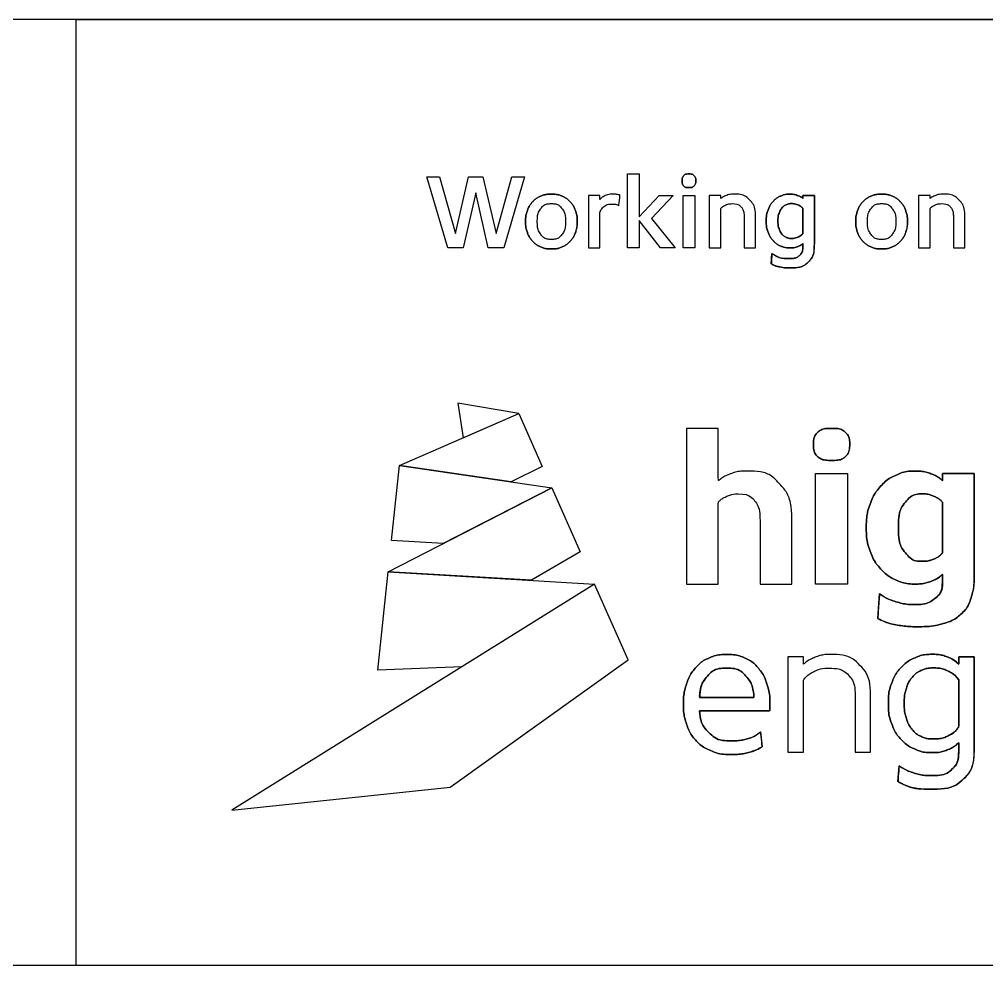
# Model space of a CAD drawing. Extents: x 0 to 841, y 0 to 594.
# Drawn here: x 781 to 808.61, y 186.1 to 213.1 of the extents above; entities that cross this region are included whole.
import ezdxf

# ---------------------------------------------------------------- set-up
doc = ezdxf.new("R2010")
doc.units = 0
doc.layers.add('Z-Zz_10_20-Z-P_CadFrame', color=7, linetype='Continuous')
doc.layers.add('Z-Zz_10_20_45-Z-P_CadLogoHE', color=7, linetype='Continuous')

# ---------------------------------------------------------------- blocks, each defined once
blk = doc.blocks.new('HE_LogoColour')
at = {"layer": 'Z-Zz_10_20_45-Z-P_CadLogoFrameHE'}
blk.add_lwpolyline([(61.241, 0), (-61.241, 0), (-61.241, 68.361), (61.241, 68.361)], close=True, dxfattribs=at)
at = {"layer": 'Z-Zz_10_20_45-Z-P_CadLogoHE'}
for p, q in [((-34.4, 51.863), (-35.904, 56.975)), ((-35.904, 56.975), (-34.991, 56.975)), ((-34.991, 56.975), (-33.845, 52.878)), ((-33.845, 52.878), (-32.903, 56.975)), ((-32.903, 56.975), (-31.851, 56.975)), ((-31.851, 56.975), (-30.909, 52.878)), ((-30.909, 52.878), (-29.763, 56.975)), ((-28.85, 56.975), (-30.354, 51.863)), ((-29.763, 56.975), (-28.85, 56.975)), ((-21.401, 51.863), (-21.401, 57.194)), ((-21.401, 57.194), (-20.569, 57.194)), ((-20.569, 57.194), (-20.569, 54.105)), ((-32.377, 55.836), (-33.282, 51.863)), ((-31.471, 51.863), (-32.377, 55.836)), ((-20.569, 54.105), (-19.13, 55.646)), ((-18.101, 55.646), (-19.678, 53.966)), ((-19.13, 55.646), (-18.101, 55.646)), ((-17.385, 55.646), (-16.553, 55.646)), ((-17.385, 51.863), (-17.385, 55.646)), ((-16.553, 55.646), (-16.553, 51.863)), ((-8.739, 52.878), (-8.739, 54.704)), ((-19.013, 51.863), (-20.569, 53.827)), ((-20.569, 53.827), (-20.569, 51.863)), ((-19.678, 53.966), (-17.969, 51.863)), ((-33.282, 51.863), (-34.4, 51.863)), ((-30.354, 51.863), (-31.471, 51.863)), ((-20.569, 51.863), (-21.401, 51.863)), ((-17.969, 51.863), (-19.013, 51.863)), ((-16.553, 51.863), (-17.385, 51.863)), ((-8.739, 52.002), (-8.739, 52.162)), ((-11.017, 50.687), (-10.966, 51.447)), ((-29.268, 39.885), (-33.675, 40.621)), ((-33.675, 40.621), (-33.282, 38.139)), ((-37.894, 36.132), (-29.268, 39.885)), ((-33.282, 38.139), (-29.268, 39.885)), ((-29.268, 39.885), (-27.567, 36.064)), ((-38.463, 30.718), (-37.894, 36.132)), ((-29.824, 34.956), (-37.894, 36.132)), ((-37.894, 36.132), (-26.884, 34.528)), ((-27.567, 36.064), (-29.824, 34.956)), ((-7.815, 35.544), (-5.521, 35.544)), ((-7.815, 27.567), (-7.815, 35.544)), ((-5.521, 35.544), (-5.52, 27.567)), ((-38.701, 28.458), (-26.884, 34.528)), ((-26.884, 34.528), (-34.739, 30.493)), ((-26.884, 34.528), (-24.821, 29.896)), ((1.358, 29.815), (1.359, 33.48)), ((-34.739, 30.493), (-38.463, 30.718)), ((-24.821, 29.896), (-28.337, 27.838)), ((-39.449, 21.334), (-38.701, 28.458)), ((-28.337, 27.838), (-38.701, 28.458)), ((-38.701, 28.458), (-23.784, 27.567)), ((1.358, 27.921), (1.358, 28.275)), ((-23.784, 27.567), (-50, 11.241)), ((-23.784, 27.567), (-33.382, 21.59)), ((-21.348, 22.095), (-23.784, 27.567)), ((-5.52, 27.567), (-7.815, 27.567)), ((-3.322, 25.072), (-3.2, 26.873)), ((-34.212, 12.901), (-21.348, 22.095)), ((-33.382, 21.59), (-39.449, 21.334)), ((2.534, 17.253), (2.534, 20.638)), ((-16.201, 19.371), (-12.27, 19.371)), ((-11.124, 18.412), (-16.201, 18.412)), ((-11.791, 16.893), (-11.67, 15.813)), ((2.534, 15.761), (2.534, 16.107)), ((-1.864, 13.295), (-1.784, 14.44)), ((-50, 11.241), (-34.212, 12.901))]:
    blk.add_line(p, q, dxfattribs=at)
for points in [[(-30.909, 52.878), (-29.763, 56.975), (-28.85, 56.975), (-30.354, 51.863), (-31.471, 51.863), (-32.377, 55.836), (-33.282, 51.863), (-34.4, 51.863), (-35.904, 56.975), (-34.991, 56.975), (-33.845, 52.878), (-32.903, 56.975), (-31.851, 56.975), (-30.909, 52.878)], [(-20.569, 57.194), (-20.569, 54.105), (-19.13, 55.646), (-18.101, 55.646), (-19.678, 53.966), (-17.969, 51.863), (-19.013, 51.863), (-20.569, 53.827), (-20.569, 51.863), (-21.401, 51.863), (-21.401, 57.194), (-20.569, 57.194)], [(-17.385, 55.646), (-16.553, 55.646), (-16.553, 51.863), (-17.385, 51.863), (-17.385, 55.646)], [(-8.739, 55.419), (-8.739, 55.646), (-7.906, 55.646), (-7.906, 52.206)], [(-29.268, 39.885), (-33.675, 40.621), (-33.282, 38.139), (-29.268, 39.885)], [(-27.567, 36.064), (-29.824, 34.956), (-37.894, 36.132), (-29.268, 39.885), (-27.567, 36.064)], [(-37.894, 36.132), (-26.884, 34.528), (-34.739, 30.493), (-38.463, 30.718), (-37.894, 36.132)], [(-7.815, 35.544), (-5.521, 35.544), (-5.52, 27.567), (-7.815, 27.567), (-7.815, 35.544)], [(1.358, 35.02), (1.359, 35.544), (3.653, 35.544), (3.654, 28.32)], [(-24.821, 29.896), (-28.337, 27.838), (-38.701, 28.458), (-26.884, 34.528), (-24.821, 29.896)], [(-38.701, 28.458), (-23.784, 27.567), (-33.382, 21.59), (-39.449, 21.334), (-38.701, 28.458)], [(-21.348, 22.095), (-23.784, 27.567), (-50, 11.241), (-34.212, 12.901), (-21.348, 22.095)], [(2.534, 21.784), (2.534, 22.316), (3.653, 22.316), (3.653, 15.919)]]:
    blk.add_lwpolyline(points, dxfattribs=at)
for points in [[(-17.465, 56.697), (-17.465, 56.853), (-17.426, 56.975), (-17.349, 57.062), (-17.271, 57.15), (-17.144, 57.194), (-16.969, 57.194), (-16.794, 57.194), (-16.667, 57.15), (-16.589, 57.062), (-16.511, 56.975), (-16.472, 56.853), (-16.472, 56.697), (-16.472, 56.541), (-16.511, 56.42), (-16.589, 56.332), (-16.667, 56.244), (-16.794, 56.201), (-16.969, 56.201), (-17.144, 56.201), (-17.271, 56.244), (-17.349, 56.332), (-17.426, 56.42), (-17.465, 56.541), (-17.465, 56.697)], [(-17.465, 56.697), (-17.465, 56.853), (-17.426, 56.975), (-17.349, 57.062), (-17.271, 57.15), (-17.144, 57.194), (-16.969, 57.194), (-16.794, 57.194), (-16.667, 57.15), (-16.589, 57.062), (-16.511, 56.975), (-16.472, 56.853), (-16.472, 56.697), (-16.472, 56.655), (-16.475, 56.614), (-16.481, 56.577)], [(-16.481, 56.577), (-16.496, 56.477), (-16.533, 56.396), (-16.589, 56.332), (-16.667, 56.244), (-16.794, 56.201), (-16.969, 56.201), (-17.144, 56.201), (-17.271, 56.244), (-17.349, 56.332), (-17.426, 56.42), (-17.465, 56.541), (-17.465, 56.697)], [(-28.777, 53.754), (-28.777, 54.037), (-28.733, 54.298), (-28.645, 54.539), (-28.558, 54.78), (-28.433, 54.99), (-28.273, 55.167), (-28.112, 55.345), (-27.916, 55.484), (-27.685, 55.584), (-27.454, 55.683), (-27.194, 55.733), (-26.907, 55.733), (-26.62, 55.733), (-26.361, 55.683), (-26.13, 55.584), (-25.898, 55.484), (-25.702, 55.345), (-25.542, 55.167), (-25.381, 54.99), (-25.257, 54.78), (-25.169, 54.539), (-25.082, 54.298), (-25.038, 54.037), (-25.038, 53.754), (-25.038, 53.472), (-25.082, 53.21), (-25.169, 52.969), (-25.257, 52.728), (-25.381, 52.519), (-25.542, 52.341), (-25.702, 52.164), (-25.898, 52.025), (-26.13, 51.925), (-26.361, 51.825), (-26.62, 51.775), (-26.907, 51.775), (-27.194, 51.775), (-27.454, 51.825), (-27.685, 51.925), (-27.916, 52.025), (-28.112, 52.164), (-28.273, 52.341), (-28.433, 52.519), (-28.558, 52.728), (-28.645, 52.969), (-28.733, 53.21), (-28.777, 53.472), (-28.777, 53.754)], [(-28.777, 53.754), (-28.777, 54.037), (-28.733, 54.298), (-28.645, 54.539), (-28.558, 54.78), (-28.433, 54.99), (-28.273, 55.167), (-28.112, 55.345), (-27.916, 55.484), (-27.685, 55.584), (-27.454, 55.683), (-27.194, 55.733), (-26.907, 55.733), (-26.62, 55.733), (-26.361, 55.683), (-26.13, 55.584), (-25.898, 55.484), (-25.702, 55.345), (-25.542, 55.167), (-25.381, 54.99), (-25.257, 54.78), (-25.169, 54.539), (-25.082, 54.298), (-25.038, 54.037), (-25.038, 53.754), (-25.038, 53.6), (-25.051, 53.451), (-25.077, 53.309)], [(-22.036, 54.901), (-22.173, 54.979), (-22.346, 55.018), (-22.555, 55.018), (-22.759, 55.018), (-22.934, 54.965), (-23.077, 54.861), (-23.221, 54.756), (-23.329, 54.609), (-23.402, 54.419), (-23.402, 54.419), (-23.402, 51.863), (-23.402, 51.863), (-23.402, 51.863), (-24.234, 51.863), (-24.234, 51.863), (-24.234, 51.863), (-24.234, 55.646), (-24.234, 55.646), (-24.234, 55.646), (-23.402, 55.646), (-23.402, 55.646), (-23.402, 55.646), (-23.402, 55.339), (-23.402, 55.339), (-23.305, 55.456), (-23.176, 55.551), (-23.015, 55.624), (-22.854, 55.697), (-22.672, 55.733), (-22.467, 55.733), (-22.375, 55.733), (-22.284, 55.727), (-22.193, 55.715), (-22.103, 55.703), (-22.022, 55.685), (-21.949, 55.66), (-21.949, 55.66), (-22.036, 54.901), (-22.036, 54.901)], [(-22.036, 54.901), (-22.173, 54.979), (-22.346, 55.018), (-22.555, 55.018), (-22.759, 55.018), (-22.934, 54.965), (-23.077, 54.861), (-23.221, 54.756), (-23.329, 54.609), (-23.402, 54.419), (-23.402, 54.419), (-23.402, 51.863), (-23.402, 51.863), (-23.402, 51.863), (-24.234, 51.863), (-24.234, 51.863), (-24.234, 51.863), (-24.234, 55.646), (-24.234, 55.646), (-24.234, 55.646), (-23.402, 55.646), (-23.402, 55.646), (-23.402, 55.646), (-23.402, 55.339), (-23.402, 55.339), (-23.305, 55.456), (-23.176, 55.551), (-23.015, 55.624), (-22.854, 55.697), (-22.672, 55.733), (-22.467, 55.733), (-22.375, 55.733), (-22.284, 55.727), (-22.193, 55.715), (-22.103, 55.703), (-22.022, 55.685), (-21.949, 55.66), (-21.949, 55.66), (-22.036, 54.901), (-22.036, 54.901)], [(-13.836, 55.047), (-14.006, 55.047), (-14.163, 55.015), (-14.307, 54.952), (-14.451, 54.889), (-14.569, 54.806), (-14.661, 54.704), (-14.661, 54.704), (-14.661, 51.863), (-14.661, 51.863), (-14.661, 51.863), (-15.494, 51.863), (-15.494, 51.863), (-15.494, 51.863), (-15.494, 55.646), (-15.494, 55.646), (-15.494, 55.646), (-14.661, 55.646), (-14.661, 55.646), (-14.661, 55.646), (-14.661, 55.419), (-14.661, 55.419), (-14.544, 55.512), (-14.404, 55.587), (-14.241, 55.646), (-14.078, 55.704), (-13.902, 55.733), (-13.712, 55.733), (-13.225, 55.733), (-12.843, 55.587), (-12.565, 55.295), (-12.288, 55.003), (-12.149, 54.57), (-12.149, 53.995), (-12.149, 53.995), (-12.149, 51.863), (-12.149, 51.863), (-12.149, 51.863), (-12.982, 51.863), (-12.982, 51.863), (-12.982, 51.863), (-12.982, 54.003), (-12.982, 54.003), (-12.982, 54.368), (-13.051, 54.633), (-13.19, 54.799), (-13.328, 54.964), (-13.544, 55.047), (-13.836, 55.047)], [(-13.836, 55.047), (-14.006, 55.047), (-14.163, 55.015), (-14.307, 54.952), (-14.451, 54.889), (-14.569, 54.806), (-14.661, 54.704), (-14.661, 54.704), (-14.661, 51.863), (-14.661, 51.863), (-14.661, 51.863), (-15.494, 51.863), (-15.494, 51.863), (-15.494, 51.863), (-15.494, 55.646), (-15.494, 55.646), (-15.494, 55.646), (-14.661, 55.646), (-14.661, 55.646), (-14.661, 55.646), (-14.661, 55.419), (-14.661, 55.419), (-14.544, 55.512), (-14.404, 55.587), (-14.241, 55.646), (-14.078, 55.704), (-13.902, 55.733), (-13.712, 55.733), (-13.225, 55.733), (-12.843, 55.587), (-12.565, 55.295), (-12.288, 55.003), (-12.149, 54.57), (-12.149, 53.995), (-12.149, 53.995), (-12.149, 51.863), (-12.149, 51.863), (-12.149, 51.863), (-12.982, 51.863), (-12.982, 51.863), (-12.982, 51.863), (-12.982, 54.003), (-12.982, 54.003), (-12.982, 54.368), (-13.051, 54.633), (-13.19, 54.799), (-13.328, 54.964), (-13.544, 55.047), (-13.836, 55.047)], [(-11.382, 53.791), (-11.382, 54.088), (-11.337, 54.357), (-11.247, 54.598), (-11.157, 54.839), (-11.034, 55.043), (-10.878, 55.211), (-10.723, 55.379), (-10.541, 55.508), (-10.335, 55.598), (-10.128, 55.688), (-9.907, 55.733), (-9.674, 55.733), (-9.484, 55.733), (-9.307, 55.704), (-9.144, 55.646), (-8.981, 55.587), (-8.846, 55.512), (-8.739, 55.419), (-8.739, 55.419), (-8.739, 55.646), (-8.739, 55.646), (-8.739, 55.646), (-7.906, 55.646), (-7.906, 55.646), (-7.906, 55.646), (-7.906, 52.206), (-7.906, 52.206), (-7.906, 51.568), (-8.051, 51.108), (-8.341, 50.826), (-8.631, 50.544), (-9.092, 50.402), (-9.725, 50.402), (-9.958, 50.402), (-10.186, 50.426), (-10.408, 50.472), (-10.629, 50.518), (-10.832, 50.59), (-11.017, 50.687), (-11.017, 50.687), (-10.966, 51.447), (-10.966, 51.447), (-10.606, 51.198), (-10.19, 51.074), (-9.717, 51.074), (-9.411, 51.074), (-9.171, 51.145), (-8.998, 51.286), (-8.825, 51.427), (-8.739, 51.666), (-8.739, 52.002), (-8.739, 52.002), (-8.739, 52.162), (-8.739, 52.162), (-8.846, 52.07), (-8.981, 51.994), (-9.144, 51.936), (-9.307, 51.878), (-9.484, 51.848), (-9.674, 51.848), (-9.907, 51.848), (-10.128, 51.893), (-10.335, 51.983), (-10.541, 52.073), (-10.723, 52.202), (-10.878, 52.37), (-11.034, 52.538), (-11.157, 52.742), (-11.247, 52.98), (-11.337, 53.219), (-11.382, 53.489), (-11.382, 53.791)], [(-11.382, 53.791), (-11.382, 54.088), (-11.337, 54.357), (-11.247, 54.598), (-11.157, 54.839), (-11.034, 55.043), (-10.878, 55.211), (-10.723, 55.379), (-10.541, 55.508), (-10.335, 55.598), (-10.128, 55.688), (-9.907, 55.733), (-9.674, 55.733), (-9.484, 55.733), (-9.307, 55.704), (-9.144, 55.646), (-8.981, 55.587), (-8.846, 55.512), (-8.739, 55.419)], [(-4.912, 53.754), (-4.912, 54.037), (-4.869, 54.298), (-4.781, 54.539), (-4.693, 54.78), (-4.569, 54.99), (-4.408, 55.167), (-4.248, 55.345), (-4.052, 55.484), (-3.821, 55.584), (-3.589, 55.683), (-3.33, 55.733), (-3.043, 55.733), (-2.756, 55.733), (-2.496, 55.683), (-2.265, 55.584), (-2.034, 55.484), (-1.838, 55.345), (-1.677, 55.167), (-1.517, 54.99), (-1.393, 54.78), (-1.305, 54.539), (-1.217, 54.298), (-1.173, 54.037), (-1.173, 53.754), (-1.173, 53.472), (-1.217, 53.21), (-1.305, 52.969), (-1.393, 52.728), (-1.517, 52.519), (-1.677, 52.341), (-1.838, 52.164), (-2.034, 52.025), (-2.265, 51.925), (-2.496, 51.825), (-2.756, 51.775), (-3.043, 51.775), (-3.33, 51.775), (-3.589, 51.825), (-3.821, 51.925), (-4.052, 52.025), (-4.248, 52.164), (-4.408, 52.341), (-4.569, 52.519), (-4.693, 52.728), (-4.781, 52.969), (-4.869, 53.21), (-4.912, 53.472), (-4.912, 53.754)], [(-4.912, 53.754), (-4.912, 54.037), (-4.869, 54.298), (-4.781, 54.539), (-4.693, 54.78), (-4.569, 54.99), (-4.408, 55.167), (-4.248, 55.345), (-4.052, 55.484), (-3.821, 55.584), (-3.589, 55.683), (-3.33, 55.733), (-3.043, 55.733), (-2.756, 55.733), (-2.496, 55.683), (-2.265, 55.584), (-2.034, 55.484), (-1.838, 55.345), (-1.677, 55.167), (-1.517, 54.99), (-1.393, 54.78), (-1.305, 54.539), (-1.217, 54.298), (-1.173, 54.037), (-1.173, 53.754), (-1.173, 53.6), (-1.187, 53.451), (-1.213, 53.309)], [(1.288, 55.047), (1.117, 55.047), (0.96, 55.015), (0.817, 54.952), (0.673, 54.889), (0.555, 54.806), (0.462, 54.704), (0.462, 54.704), (0.462, 51.863), (0.462, 51.863), (0.462, 51.863), (-0.37, 51.863), (-0.37, 51.863), (-0.37, 51.863), (-0.37, 55.646), (-0.37, 55.646), (-0.37, 55.646), (0.462, 55.646), (0.462, 55.646), (0.462, 55.646), (0.462, 55.419), (0.462, 55.419), (0.579, 55.512), (0.719, 55.587), (0.882, 55.646), (1.045, 55.704), (1.222, 55.733), (1.412, 55.733), (1.898, 55.733), (2.281, 55.587), (2.558, 55.295), (2.836, 55.003), (2.974, 54.57), (2.974, 53.995), (2.974, 53.995), (2.974, 51.863), (2.974, 51.863), (2.974, 51.863), (2.142, 51.863), (2.142, 51.863), (2.142, 51.863), (2.142, 54.003), (2.142, 54.003), (2.142, 54.368), (2.072, 54.633), (1.934, 54.799), (1.795, 54.964), (1.58, 55.047), (1.288, 55.047)], [(1.288, 55.047), (1.117, 55.047), (0.96, 55.015), (0.817, 54.952), (0.673, 54.889), (0.555, 54.806), (0.462, 54.704), (0.462, 54.704), (0.462, 51.863), (0.462, 51.863), (0.462, 51.863), (-0.37, 51.863), (-0.37, 51.863), (-0.37, 51.863), (-0.37, 55.646), (-0.37, 55.646), (-0.37, 55.646), (0.462, 55.646), (0.462, 55.646), (0.462, 55.646), (0.462, 55.419), (0.462, 55.419), (0.579, 55.512), (0.719, 55.587), (0.882, 55.646), (1.045, 55.704), (1.222, 55.733), (1.412, 55.733), (1.898, 55.733), (2.281, 55.587), (2.558, 55.295), (2.836, 55.003), (2.974, 54.57), (2.974, 53.995), (2.974, 53.995), (2.974, 51.863), (2.974, 51.863), (2.974, 51.863), (2.142, 51.863), (2.142, 51.863), (2.142, 51.863), (2.142, 54.003), (2.142, 54.003), (2.142, 54.368), (2.072, 54.633), (1.934, 54.799), (1.795, 54.964), (1.58, 55.047), (1.288, 55.047)], [(-27.93, 53.754), (-27.93, 53.36), (-27.84, 53.046), (-27.659, 52.812), (-27.479, 52.579), (-27.229, 52.462), (-26.907, 52.462), (-26.586, 52.462), (-26.335, 52.579), (-26.155, 52.812), (-25.975, 53.046), (-25.885, 53.36), (-25.885, 53.754), (-25.885, 54.149), (-25.975, 54.463), (-26.155, 54.696), (-26.335, 54.93), (-26.586, 55.047), (-26.907, 55.047), (-27.229, 55.047), (-27.479, 54.93), (-27.659, 54.696), (-27.84, 54.463), (-27.93, 54.149), (-27.93, 53.754)], [(-27.93, 53.754), (-27.93, 53.36), (-27.84, 53.046), (-27.659, 52.812), (-27.479, 52.579), (-27.229, 52.462), (-26.907, 52.462), (-26.586, 52.462), (-26.335, 52.579), (-26.155, 52.812), (-25.975, 53.046), (-25.885, 53.36), (-25.885, 53.754), (-25.885, 54.149), (-25.975, 54.463), (-26.155, 54.696), (-26.335, 54.93), (-26.586, 55.047), (-26.907, 55.047), (-27.229, 55.047), (-27.479, 54.93), (-27.659, 54.696), (-27.84, 54.463), (-27.93, 54.149), (-27.93, 53.754)], [(-10.535, 53.791), (-10.535, 53.581), (-10.51, 53.399), (-10.459, 53.243), (-10.408, 53.087), (-10.339, 52.957), (-10.254, 52.852), (-10.169, 52.748), (-10.068, 52.669), (-9.951, 52.615), (-9.834, 52.561), (-9.71, 52.535), (-9.579, 52.535), (-9.413, 52.535), (-9.256, 52.564), (-9.108, 52.622), (-8.959, 52.681), (-8.836, 52.766), (-8.739, 52.878), (-8.739, 52.878), (-8.739, 54.704), (-8.739, 54.704), (-8.836, 54.816), (-8.959, 54.901), (-9.108, 54.959), (-9.256, 55.018), (-9.413, 55.047), (-9.579, 55.047), (-9.71, 55.047), (-9.834, 55.02), (-9.951, 54.966), (-10.068, 54.913), (-10.169, 54.834), (-10.254, 54.729), (-10.339, 54.624), (-10.408, 54.494), (-10.459, 54.338), (-10.51, 54.183), (-10.535, 54), (-10.535, 53.791)], [(-8.739, 54.704), (-8.836, 54.816), (-8.959, 54.901), (-9.108, 54.959), (-9.256, 55.018), (-9.413, 55.047), (-9.579, 55.047), (-9.71, 55.047), (-9.834, 55.02), (-9.951, 54.966), (-10.068, 54.913), (-10.169, 54.834), (-10.254, 54.729), (-10.339, 54.624), (-10.408, 54.494), (-10.459, 54.338), (-10.51, 54.183), (-10.535, 54), (-10.535, 53.791)], [(-4.065, 53.754), (-4.065, 53.36), (-3.975, 53.046), (-3.795, 52.812), (-3.615, 52.579), (-3.364, 52.462), (-3.043, 52.462), (-2.722, 52.462), (-2.471, 52.579), (-2.291, 52.812), (-2.111, 53.046), (-2.02, 53.36), (-2.02, 53.754), (-2.02, 54.149), (-2.111, 54.463), (-2.291, 54.696), (-2.471, 54.93), (-2.722, 55.047), (-3.043, 55.047), (-3.364, 55.047), (-3.615, 54.93), (-3.795, 54.696), (-3.975, 54.463), (-4.065, 54.149), (-4.065, 53.754)], [(-4.065, 53.754), (-4.065, 53.36), (-3.975, 53.046), (-3.795, 52.812), (-3.615, 52.579), (-3.364, 52.462), (-3.043, 52.462), (-2.722, 52.462), (-2.471, 52.579), (-2.291, 52.812), (-2.111, 53.046), (-2.02, 53.36), (-2.02, 53.754), (-2.02, 54.149), (-2.111, 54.463), (-2.291, 54.696), (-2.471, 54.93), (-2.722, 55.047), (-3.043, 55.047), (-3.364, 55.047), (-3.615, 54.93), (-3.795, 54.696), (-3.975, 54.463), (-4.065, 54.149), (-4.065, 53.754)], [(-25.077, 53.309), (-25.099, 53.192), (-25.13, 53.078), (-25.169, 52.969), (-25.257, 52.728), (-25.381, 52.519), (-25.542, 52.341), (-25.702, 52.164), (-25.898, 52.025), (-26.13, 51.925), (-26.361, 51.825), (-26.62, 51.775), (-26.907, 51.775), (-27.194, 51.775), (-27.454, 51.825), (-27.685, 51.925), (-27.916, 52.025), (-28.112, 52.164), (-28.273, 52.341), (-28.433, 52.519), (-28.558, 52.728), (-28.645, 52.969), (-28.733, 53.21), (-28.777, 53.472), (-28.777, 53.754)], [(-8.739, 52.162), (-8.846, 52.07), (-8.981, 51.994), (-9.144, 51.936), (-9.307, 51.878), (-9.484, 51.848), (-9.674, 51.848), (-9.907, 51.848), (-10.128, 51.893), (-10.335, 51.983), (-10.541, 52.073), (-10.723, 52.202), (-10.878, 52.37), (-11.034, 52.538), (-11.157, 52.742), (-11.247, 52.98), (-11.337, 53.219), (-11.382, 53.489), (-11.382, 53.791)], [(-10.535, 53.791), (-10.535, 53.581), (-10.51, 53.399), (-10.459, 53.243), (-10.408, 53.087), (-10.339, 52.957), (-10.254, 52.852), (-10.169, 52.748), (-10.068, 52.669), (-9.951, 52.615), (-9.834, 52.561), (-9.71, 52.535), (-9.579, 52.535), (-9.413, 52.535), (-9.256, 52.564), (-9.108, 52.622), (-8.959, 52.681), (-8.836, 52.766), (-8.739, 52.878)], [(-1.213, 53.309), (-1.235, 53.192), (-1.265, 53.078), (-1.305, 52.969), (-1.393, 52.728), (-1.517, 52.519), (-1.677, 52.341), (-1.838, 52.164), (-2.034, 52.025), (-2.265, 51.925), (-2.496, 51.825), (-2.756, 51.775), (-3.043, 51.775), (-3.33, 51.775), (-3.589, 51.825), (-3.821, 51.925), (-4.052, 52.025), (-4.248, 52.164), (-4.408, 52.341), (-4.569, 52.519), (-4.693, 52.728), (-4.781, 52.969), (-4.869, 53.21), (-4.912, 53.472), (-4.912, 53.754)], [(-7.906, 52.206), (-7.906, 51.568), (-8.051, 51.108), (-8.341, 50.826), (-8.631, 50.544), (-9.092, 50.402), (-9.725, 50.402), (-9.958, 50.402), (-10.186, 50.426), (-10.408, 50.472), (-10.629, 50.518), (-10.832, 50.59), (-11.017, 50.687)], [(-10.966, 51.447), (-10.606, 51.198), (-10.19, 51.074), (-9.717, 51.074), (-9.411, 51.074), (-9.171, 51.145), (-8.998, 51.286), (-8.825, 51.427), (-8.739, 51.666), (-8.739, 52.002)], [(-13.4, 34.08), (-13.698, 34.08), (-13.973, 34.024), (-14.224, 33.91), (-14.476, 33.798), (-14.684, 33.654), (-14.848, 33.48), (-14.848, 33.48), (-14.847, 27.567), (-14.847, 27.567), (-14.847, 27.567), (-17.143, 27.567), (-17.143, 27.567), (-17.143, 27.567), (-17.142, 38.808), (-17.142, 38.808), (-17.142, 38.808), (-14.848, 38.808), (-14.848, 38.808), (-14.848, 38.808), (-14.848, 35.02), (-14.848, 35.02), (-14.601, 35.224), (-14.303, 35.395), (-13.954, 35.528), (-13.605, 35.662), (-13.215, 35.728), (-12.784, 35.728), (-11.758, 35.728), (-10.959, 35.412), (-10.39, 34.781), (-9.82, 34.15), (-9.535, 33.213), (-9.535, 31.971), (-9.535, 31.971), (-9.535, 27.567), (-9.535, 27.567), (-9.535, 27.567), (-11.829, 27.567), (-11.829, 27.567), (-11.829, 27.567), (-11.83, 31.94), (-11.83, 31.94), (-11.83, 32.699), (-11.96, 33.246), (-12.222, 33.579), (-12.484, 33.913), (-12.877, 34.08), (-13.4, 34.08)], [(-13.4, 34.08), (-13.698, 34.08), (-13.973, 34.024), (-14.224, 33.91), (-14.476, 33.798), (-14.684, 33.654), (-14.848, 33.48), (-14.848, 33.48), (-14.847, 27.567), (-14.847, 27.567), (-14.847, 27.567), (-17.143, 27.567), (-17.143, 27.567), (-17.143, 27.567), (-17.142, 38.808), (-17.142, 38.808), (-17.142, 38.808), (-14.848, 38.808), (-14.848, 38.808), (-14.848, 38.808), (-14.848, 35.02), (-14.848, 35.02), (-14.601, 35.224), (-14.303, 35.395), (-13.954, 35.528), (-13.605, 35.662), (-13.215, 35.728), (-12.784, 35.728), (-11.758, 35.728), (-10.959, 35.412), (-10.39, 34.781), (-9.82, 34.15), (-9.535, 33.213), (-9.535, 31.971), (-9.535, 31.971), (-9.535, 27.567), (-9.535, 27.567), (-9.535, 27.567), (-11.829, 27.567), (-11.829, 27.567), (-11.829, 27.567), (-11.83, 31.94), (-11.83, 31.94), (-11.83, 32.699), (-11.96, 33.246), (-12.222, 33.579), (-12.484, 33.913), (-12.877, 34.08), (-13.4, 34.08)], [(-7.969, 37.653), (-7.968, 38.033), (-7.868, 38.321), (-7.669, 38.515), (-7.468, 38.71), (-7.132, 38.808), (-6.66, 38.808), (-6.187, 38.808), (-5.851, 38.71), (-5.652, 38.515), (-5.451, 38.321), (-5.35, 38.033), (-5.351, 37.653), (-5.351, 37.262), (-5.451, 36.973), (-5.652, 36.783), (-5.851, 36.594), (-6.188, 36.498), (-6.66, 36.498), (-7.132, 36.498), (-7.468, 36.594), (-7.668, 36.783), (-7.869, 36.973), (-7.968, 37.262), (-7.969, 37.653)], [(-7.969, 37.653), (-7.968, 38.033), (-7.868, 38.321), (-7.669, 38.515), (-7.468, 38.71), (-7.132, 38.808), (-6.66, 38.808), (-6.187, 38.808), (-5.851, 38.71), (-5.652, 38.515), (-5.451, 38.321), (-5.35, 38.033), (-5.351, 37.653), (-5.351, 37.546), (-5.358, 37.447), (-5.373, 37.355)], [(-5.373, 37.355), (-5.413, 37.111), (-5.506, 36.921), (-5.652, 36.783), (-5.851, 36.594), (-6.188, 36.498), (-6.66, 36.498), (-7.132, 36.498), (-7.468, 36.594), (-7.668, 36.783), (-7.869, 36.973), (-7.968, 37.262), (-7.969, 37.653)], [(-4.155, 31.648), (-4.154, 32.273), (-4.062, 32.838), (-3.878, 33.341), (-3.692, 33.844), (-3.438, 34.274), (-3.115, 34.627), (-2.791, 34.981), (-2.417, 35.254), (-1.99, 35.442), (-1.566, 35.633), (-1.105, 35.728), (-0.612, 35.728), (-0.203, 35.728), (0.175, 35.664), (0.518, 35.536), (0.863, 35.407), (1.143, 35.235), (1.358, 35.02), (1.358, 35.02), (1.359, 35.544), (1.359, 35.544), (1.359, 35.544), (3.653, 35.544), (3.653, 35.544), (3.653, 35.544), (3.654, 28.32), (3.654, 28.32), (3.653, 27.642), (3.576, 27.064), (3.423, 26.58), (3.267, 26.099), (3.025, 25.703), (2.691, 25.396), (2.357, 25.087), (1.925, 24.859), (1.397, 24.71), (0.868, 24.56), (0.229, 24.485), (-0.52, 24.485), (-1.044, 24.485), (-1.542, 24.534), (-2.014, 24.625), (-2.486, 24.717), (-2.922, 24.867), (-3.322, 25.072), (-3.322, 25.072), (-3.2, 26.873), (-3.2, 26.873), (-2.84, 26.616), (-2.443, 26.421), (-2.006, 26.288), (-1.57, 26.155), (-1.126, 26.089), (-0.674, 26.089), (-0.058, 26.089), (0.434, 26.231), (0.804, 26.512), (1.174, 26.794), (1.359, 27.263), (1.358, 27.921), (1.358, 27.921), (1.358, 28.275), (1.358, 28.275), (1.143, 28.059), (0.862, 27.888), (0.518, 27.76), (0.175, 27.631), (-0.202, 27.567), (-0.613, 27.567), (-1.106, 27.567), (-1.565, 27.662), (-1.991, 27.851), (-2.417, 28.041), (-2.791, 28.313), (-3.114, 28.668), (-3.438, 29.021), (-3.693, 29.45), (-3.878, 29.953), (-4.062, 30.456), (-4.155, 31.02), (-4.155, 31.648)], [(-4.155, 31.648), (-4.154, 32.273), (-4.062, 32.838), (-3.878, 33.341), (-3.692, 33.844), (-3.438, 34.274), (-3.115, 34.627), (-2.791, 34.981), (-2.417, 35.254), (-1.99, 35.442), (-1.566, 35.633), (-1.105, 35.728), (-0.612, 35.728), (-0.203, 35.728), (0.175, 35.664), (0.518, 35.536), (0.863, 35.407), (1.143, 35.235), (1.358, 35.02)], [(-1.829, 31.648), (-1.83, 30.826), (-1.663, 30.216), (-1.329, 29.815), (-0.995, 29.415), (-0.587, 29.213), (-0.105, 29.213), (0.183, 29.213), (0.455, 29.265), (0.712, 29.368), (0.969, 29.47), (1.184, 29.62), (1.358, 29.815), (1.358, 29.815), (1.359, 33.48), (1.359, 33.48), (1.184, 33.664), (0.968, 33.811), (0.712, 33.919), (0.455, 34.027), (0.182, 34.08), (-0.105, 34.08), (-0.587, 34.08), (-0.995, 33.88), (-1.329, 33.48), (-1.663, 33.079), (-1.83, 32.468), (-1.829, 31.648)], [(1.359, 33.48), (1.184, 33.664), (0.968, 33.811), (0.712, 33.919), (0.455, 34.027), (0.182, 34.08), (-0.105, 34.08), (-0.587, 34.08), (-0.995, 33.88), (-1.329, 33.48), (-1.663, 33.079), (-1.83, 32.468), (-1.829, 31.648)], [(1.358, 28.275), (1.143, 28.059), (0.862, 27.888), (0.518, 27.76), (0.175, 27.631), (-0.202, 27.567), (-0.613, 27.567), (-1.106, 27.567), (-1.565, 27.662), (-1.991, 27.851), (-2.417, 28.041), (-2.791, 28.313), (-3.114, 28.668), (-3.438, 29.021), (-3.693, 29.45), (-3.878, 29.953), (-4.062, 30.456), (-4.155, 31.02), (-4.155, 31.648)], [(-1.829, 31.648), (-1.83, 30.826), (-1.663, 30.216), (-1.329, 29.815), (-0.995, 29.415), (-0.587, 29.213), (-0.105, 29.213), (0.183, 29.213), (0.455, 29.265), (0.712, 29.368), (0.969, 29.47), (1.184, 29.62), (1.358, 29.815)], [(3.654, 28.32), (3.653, 27.642), (3.576, 27.064), (3.423, 26.58), (3.267, 26.099), (3.025, 25.703), (2.691, 25.396), (2.357, 25.087), (1.925, 24.859), (1.397, 24.71), (0.868, 24.56), (0.229, 24.485), (-0.52, 24.485), (-1.044, 24.485), (-1.542, 24.534), (-2.014, 24.625), (-2.486, 24.717), (-2.922, 24.867), (-3.322, 25.072)], [(-3.2, 26.873), (-2.84, 26.616), (-2.443, 26.421), (-2.006, 26.288), (-1.57, 26.155), (-1.126, 26.089), (-0.674, 26.089), (-0.058, 26.089), (0.434, 26.231), (0.804, 26.512), (1.174, 26.794), (1.359, 27.263), (1.358, 27.921)], [(-16.201, 18.412), (-16.158, 17.754), (-15.933, 17.228), (-15.529, 16.832), (-15.124, 16.438), (-14.576, 16.24), (-13.883, 16.24), (-13.474, 16.24), (-13.099, 16.286), (-12.757, 16.38), (-12.415, 16.472), (-12.093, 16.644), (-11.791, 16.893), (-11.791, 16.893), (-11.67, 15.813), (-11.67, 15.813), (-11.955, 15.636), (-12.286, 15.498), (-12.664, 15.4), (-13.041, 15.302), (-13.456, 15.254), (-13.909, 15.254), (-14.478, 15.254), (-14.978, 15.347), (-15.409, 15.534), (-15.839, 15.72), (-16.199, 15.975), (-16.488, 16.3), (-16.776, 16.625), (-16.994, 17.006), (-17.141, 17.447), (-17.288, 17.886), (-17.361, 18.363), (-17.361, 18.879), (-17.361, 19.42), (-17.288, 19.911), (-17.141, 20.351), (-16.994, 20.79), (-16.786, 21.168), (-16.514, 21.483), (-16.244, 21.798), (-15.915, 22.043), (-15.529, 22.216), (-15.142, 22.39), (-14.714, 22.476), (-14.242, 22.476), (-13.745, 22.476), (-13.301, 22.387), (-12.911, 22.209), (-12.519, 22.032), (-12.191, 21.782), (-11.924, 21.457), (-11.658, 21.132), (-11.456, 20.746), (-11.317, 20.297), (-11.18, 19.848), (-11.11, 19.358), (-11.11, 18.825), (-11.11, 18.754), (-11.11, 18.686), (-11.11, 18.619), (-11.11, 18.553), (-11.115, 18.483), (-11.124, 18.412), (-11.124, 18.412), (-16.201, 18.412), (-16.201, 18.412)], [(-11.67, 15.813), (-11.955, 15.636), (-12.286, 15.498), (-12.664, 15.4), (-13.041, 15.302), (-13.456, 15.254), (-13.909, 15.254), (-14.478, 15.254), (-14.978, 15.347), (-15.409, 15.534), (-15.839, 15.72), (-16.199, 15.975), (-16.488, 16.3), (-16.776, 16.625), (-16.994, 17.006), (-17.141, 17.447), (-17.288, 17.886), (-17.361, 18.363), (-17.361, 18.879), (-17.361, 19.42), (-17.288, 19.911), (-17.141, 20.351), (-16.994, 20.79), (-16.786, 21.168), (-16.514, 21.483), (-16.244, 21.798), (-15.915, 22.043), (-15.529, 22.216), (-15.142, 22.39), (-14.714, 22.476), (-14.242, 22.476), (-13.745, 22.476), (-13.301, 22.387), (-12.911, 22.209), (-12.519, 22.032), (-12.191, 21.782), (-11.924, 21.457), (-11.658, 21.132), (-11.456, 20.746), (-11.317, 20.297), (-11.18, 19.848), (-11.11, 19.358), (-11.11, 18.825), (-11.11, 18.754), (-11.11, 18.686), (-11.11, 18.619), (-11.11, 18.553), (-11.115, 18.483), (-11.124, 18.412)], [(-6.854, 21.49), (-7.253, 21.49), (-7.611, 21.41), (-7.927, 21.251), (-8.242, 21.09), (-8.497, 20.881), (-8.693, 20.624), (-8.693, 20.624), (-8.693, 15.414), (-8.693, 15.414), (-8.693, 15.414), (-9.812, 15.414), (-9.812, 15.414), (-9.812, 15.414), (-9.812, 22.316), (-9.812, 22.316), (-9.812, 22.316), (-8.693, 22.316), (-8.693, 22.316), (-8.693, 22.316), (-8.693, 21.757), (-8.693, 21.757), (-8.462, 21.97), (-8.179, 22.144), (-7.846, 22.277), (-7.513, 22.41), (-7.133, 22.476), (-6.707, 22.476), (-5.819, 22.476), (-5.119, 22.211), (-4.608, 21.683), (-4.098, 21.155), (-3.843, 20.365), (-3.843, 19.318), (-3.843, 19.318), (-3.843, 15.414), (-3.843, 15.414), (-3.843, 15.414), (-4.962, 15.414), (-4.962, 15.414), (-4.962, 15.414), (-4.962, 19.345), (-4.962, 19.345), (-4.962, 20.1), (-5.119, 20.645), (-5.435, 20.984), (-5.75, 21.322), (-6.223, 21.49), (-6.854, 21.49)], [(-6.854, 21.49), (-7.253, 21.49), (-7.611, 21.41), (-7.927, 21.251), (-8.242, 21.09), (-8.497, 20.881), (-8.693, 20.624), (-8.693, 20.624), (-8.693, 15.414), (-8.693, 15.414), (-8.693, 15.414), (-9.812, 15.414), (-9.812, 15.414), (-9.812, 15.414), (-9.812, 22.316), (-9.812, 22.316), (-9.812, 22.316), (-8.693, 22.316), (-8.693, 22.316), (-8.693, 22.316), (-8.693, 21.757), (-8.693, 21.757), (-8.462, 21.97), (-8.179, 22.144), (-7.846, 22.277), (-7.513, 22.41), (-7.133, 22.476), (-6.707, 22.476), (-5.819, 22.476), (-5.119, 22.211), (-4.608, 21.683), (-4.098, 21.155), (-3.843, 20.365), (-3.843, 19.318), (-3.843, 19.318), (-3.843, 15.414), (-3.843, 15.414), (-3.843, 15.414), (-4.962, 15.414), (-4.962, 15.414), (-4.962, 15.414), (-4.962, 19.345), (-4.962, 19.345), (-4.962, 20.1), (-5.119, 20.645), (-5.435, 20.984), (-5.75, 21.322), (-6.223, 21.49), (-6.854, 21.49)], [(2.534, 22.316), (2.534, 22.316), (3.653, 22.316), (3.653, 22.316), (3.653, 22.316), (3.653, 15.919), (3.653, 15.919), (3.653, 14.8), (3.394, 13.993), (2.88, 13.494), (2.364, 12.997), (1.556, 12.748), (0.454, 12.748), (-0.416, 12.748), (-1.189, 12.931), (-1.864, 13.295), (-1.864, 13.295), (-1.784, 14.44), (-1.784, 14.44), (-1.437, 14.21), (-1.076, 14.035), (-0.698, 13.915), (-0.32, 13.794), (0.081, 13.735), (0.507, 13.735), (1.201, 13.735), (1.711, 13.884), (2.04, 14.181), (2.369, 14.479), (2.534, 15.005), (2.534, 15.761), (2.534, 15.761), (2.534, 16.107), (2.534, 16.107), (2.302, 15.885), (2.023, 15.709), (1.693, 15.58), (1.365, 15.451), (0.997, 15.387), (0.588, 15.387), (0.161, 15.387), (-0.244, 15.47), (-0.625, 15.633), (-1.007, 15.799), (-1.343, 16.033), (-1.631, 16.339), (-1.92, 16.646), (-2.147, 17.019), (-2.311, 17.46), (-2.475, 17.899), (-2.557, 18.394), (-2.557, 18.945), (-2.557, 19.495), (-2.475, 19.988), (-2.311, 20.425), (-2.147, 20.858), (-1.92, 21.23), (-1.631, 21.537), (-1.343, 21.843), (-1.007, 22.079), (-0.625, 22.243), (-0.244, 22.408), (0.161, 22.49), (0.588, 22.49), (0.997, 22.49), (1.365, 22.428), (1.693, 22.304), (2.023, 22.178), (2.302, 22.006), (2.534, 21.784), (2.534, 21.784), (2.534, 22.316), (2.534, 22.316)], [(2.534, 16.107), (2.302, 15.885), (2.023, 15.709), (1.693, 15.58), (1.365, 15.451), (0.997, 15.387), (0.588, 15.387), (0.161, 15.387), (-0.244, 15.47), (-0.625, 15.633), (-1.007, 15.799), (-1.343, 16.033), (-1.631, 16.339), (-1.92, 16.646), (-2.147, 17.019), (-2.311, 17.46), (-2.475, 17.899), (-2.557, 18.394), (-2.557, 18.945), (-2.557, 19.495), (-2.475, 19.988), (-2.311, 20.425), (-2.147, 20.858), (-1.92, 21.23), (-1.631, 21.537), (-1.343, 21.843), (-1.007, 22.079), (-0.625, 22.243), (-0.244, 22.408), (0.161, 22.49), (0.588, 22.49), (0.997, 22.49), (1.365, 22.428), (1.693, 22.304), (2.023, 22.178), (2.302, 22.006), (2.534, 21.784)], [(-12.27, 19.371), (-12.315, 20.02), (-12.509, 20.535), (-12.85, 20.917), (-13.192, 21.298), (-13.656, 21.49), (-14.242, 21.49), (-14.829, 21.49), (-15.29, 21.298), (-15.629, 20.917), (-15.967, 20.535), (-16.158, 20.02), (-16.201, 19.371), (-16.201, 19.371), (-12.27, 19.371), (-12.27, 19.371)], [(-12.27, 19.371), (-12.315, 20.02), (-12.509, 20.535), (-12.85, 20.917), (-13.192, 21.298), (-13.656, 21.49), (-14.242, 21.49), (-14.829, 21.49), (-15.29, 21.298), (-15.629, 20.917), (-15.967, 20.535), (-16.158, 20.02), (-16.201, 19.371)], [(2.534, 20.638), (2.328, 20.922), (2.069, 21.138), (1.754, 21.283), (1.439, 21.43), (1.081, 21.504), (0.681, 21.504), (0.388, 21.504), (0.112, 21.447), (-0.145, 21.337), (-0.402, 21.226), (-0.625, 21.063), (-0.811, 20.85), (-0.998, 20.638), (-1.145, 20.372), (-1.251, 20.051), (-1.358, 19.731), (-1.411, 19.362), (-1.411, 18.945), (-1.411, 18.527), (-1.358, 18.159), (-1.251, 17.839), (-1.145, 17.519), (-0.998, 17.251), (-0.811, 17.033), (-0.625, 16.814), (-0.402, 16.65), (-0.145, 16.54), (0.112, 16.429), (0.388, 16.373), (0.681, 16.373), (1.081, 16.373), (1.439, 16.449), (1.754, 16.6), (2.069, 16.75), (2.328, 16.968), (2.534, 17.253), (2.534, 17.253), (2.534, 20.638), (2.534, 20.638)], [(2.534, 20.638), (2.328, 20.922), (2.069, 21.138), (1.754, 21.283), (1.439, 21.43), (1.081, 21.504), (0.681, 21.504), (0.388, 21.504), (0.112, 21.447), (-0.145, 21.337), (-0.402, 21.226), (-0.625, 21.063), (-0.811, 20.85), (-0.998, 20.638), (-1.145, 20.372), (-1.251, 20.051), (-1.358, 19.731), (-1.411, 19.362), (-1.411, 18.945), (-1.411, 18.527), (-1.358, 18.159), (-1.251, 17.839), (-1.145, 17.519), (-0.998, 17.251), (-0.811, 17.033), (-0.625, 16.814), (-0.402, 16.65), (-0.145, 16.54), (0.112, 16.429), (0.388, 16.373), (0.681, 16.373), (1.081, 16.373), (1.439, 16.449), (1.754, 16.6), (2.069, 16.75), (2.328, 16.968), (2.534, 17.253)], [(-16.201, 18.412), (-16.158, 17.754), (-15.933, 17.228), (-15.529, 16.832), (-15.124, 16.438), (-14.576, 16.24), (-13.883, 16.24), (-13.474, 16.24), (-13.099, 16.286), (-12.757, 16.38), (-12.415, 16.472), (-12.093, 16.644), (-11.791, 16.893)], [(3.653, 15.919), (3.653, 14.8), (3.394, 13.993), (2.88, 13.494), (2.364, 12.997), (1.556, 12.748), (0.454, 12.748), (-0.416, 12.748), (-1.189, 12.931), (-1.864, 13.295)], [(-1.784, 14.44), (-1.437, 14.21), (-1.076, 14.035), (-0.698, 13.915), (-0.32, 13.794), (0.081, 13.735), (0.507, 13.735), (1.201, 13.735), (1.711, 13.884), (2.04, 14.181), (2.369, 14.479), (2.534, 15.005), (2.534, 15.761)]]:
    blk.add_open_spline(points, degree=3, dxfattribs=at)
blk = doc.blocks.new('AECOM_TitleBlock_A1v')
at = {"layer": 'Z-Zz_10_20-Z-P_CadFrame'}
for p, q in [((831, 213.102), (731, 213.102)), ((831, 186.102), (731, 186.102))]:
    blk.add_line(p, q, dxfattribs=at)
at = {"layer": 'Z-Zz_10_20_45-Z-P_CadLogoHE', "xscale": 0.3949598776610509, "yscale": 0.3949598776610509}
blk.add_blockref('HE_LogoColour', (806.812, 186.102), dxfattribs=at)

msp = doc.modelspace()

# ---------------------------------------------------------------- block references
msp.add_blockref('AECOM_TitleBlock_A1v', (0, 0))

doc.saveas('drawing.dxf')
